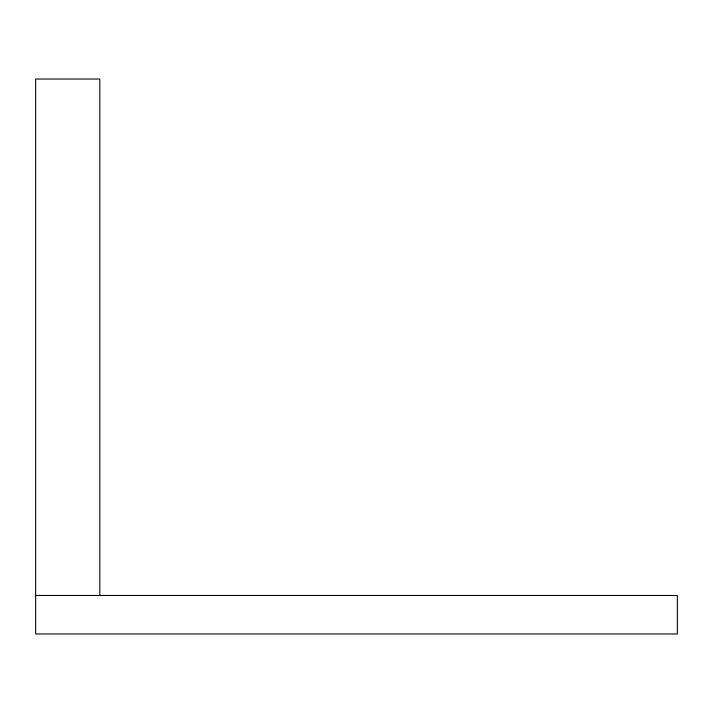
<?xml version="1.0" encoding="UTF-8"?>
<svg xmlns="http://www.w3.org/2000/svg" width="713" height="713" viewBox="0 0 713 713"><rect width="100%" height="100%" fill="white"/><g stroke="black" fill="none" stroke-linecap="round" stroke-linejoin="round"><path stroke-width="1.07" d="M35.65 595.471L677.35 595.471L677.35 633.973L35.65 633.973L35.65 79.027L99.82 79.027L99.82 595.471"/></g></svg>
